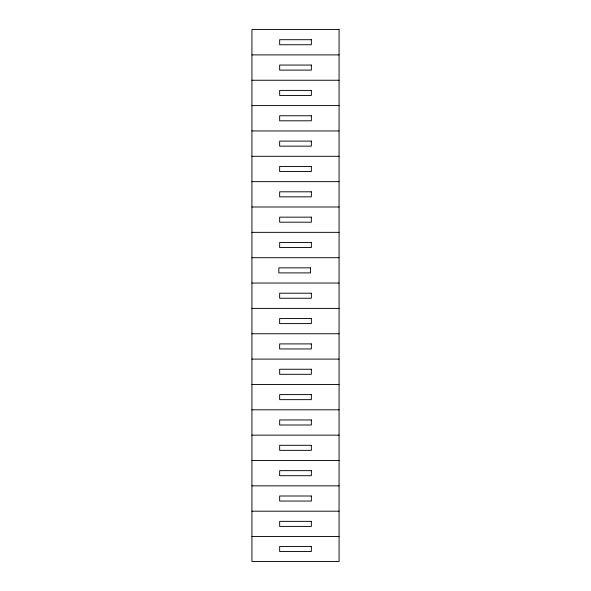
<?xml version="1.0" encoding="UTF-8"?>
<svg xmlns="http://www.w3.org/2000/svg" width="591" height="591" viewBox="0 0 591 591"><rect width="100%" height="100%" fill="white"/><g stroke="black" fill="none" stroke-linecap="round" stroke-linejoin="round"><path stroke-width="0.89" d="M251.929 54.897L339.071 54.897M251.929 80.25L339.071 80.25M251.929 105.597L339.071 105.597M251.929 130.951L339.071 130.951M251.929 156.297L339.071 156.297M251.929 181.651L339.071 181.651M251.929 206.998L339.071 206.998M251.929 232.352L339.071 232.352M251.929 257.698L339.071 257.698M251.929 283.052L339.071 283.052M251.929 308.399L339.071 308.399M251.929 333.752L339.071 333.752M251.929 359.099L339.071 359.099M251.929 384.453L339.071 384.453M251.929 409.799L339.071 409.799M251.929 435.153L339.071 435.153M251.929 460.5L339.071 460.5M251.929 485.854L339.071 485.854M251.929 511.2L339.071 511.2M251.929 536.554L339.071 536.554M339.071 29.55L251.929 29.55L251.929 561.45L339.071 561.45L339.071 29.55M311.346 39.7L279.654 39.7L279.654 44.746L311.346 44.746L311.346 39.7M311.346 65.054L279.654 65.054L279.654 70.1L311.346 70.1L311.346 65.054M311.346 90.401L279.654 90.401L279.654 95.447L311.346 95.447L311.346 90.401M311.346 115.755L279.654 115.755L279.654 120.8L311.346 120.8L311.346 115.755M311.346 141.101L279.654 141.101L279.654 146.147L311.346 146.147L311.346 141.101M311.346 166.455L279.654 166.455L279.654 171.501L311.346 171.501L311.346 166.455M311.346 191.802L279.654 191.802L279.654 196.847L311.346 196.847L311.346 191.802M311.346 217.156L279.654 217.156L279.654 222.201L311.346 222.201L311.346 217.156M311.346 242.502L279.654 242.502L279.654 247.548L311.346 247.548L311.346 242.502M310.519 267.856L278.834 267.856L278.834 272.902L310.519 272.902L310.519 267.856M311.346 293.202L279.654 293.202L279.654 298.248L311.346 298.248L311.346 293.202M311.346 318.556L279.654 318.556L279.654 323.602L311.346 323.602L311.346 318.556M311.346 343.903L279.654 343.903L279.654 348.949L311.346 348.949L311.346 343.903M311.346 369.249L279.654 369.249L279.654 374.302L311.346 374.302L311.346 369.249M311.346 394.603L279.654 394.603L279.654 399.649L311.346 399.649L311.346 394.603M311.346 419.95L279.654 419.95L279.654 425.003L311.346 425.003L311.346 419.95M311.346 445.304L279.654 445.304L279.654 450.349L311.346 450.349L311.346 445.304M311.346 470.65L279.654 470.65L279.654 475.703L311.346 475.703L311.346 470.65M311.346 496.004L279.654 496.004L279.654 501.05L311.346 501.05L311.346 496.004M311.346 521.351L279.654 521.351L279.654 526.404L311.346 526.404L311.346 521.351M311.346 546.476L279.654 546.476L279.654 551.529L311.346 551.529L311.346 546.476"/></g></svg>
